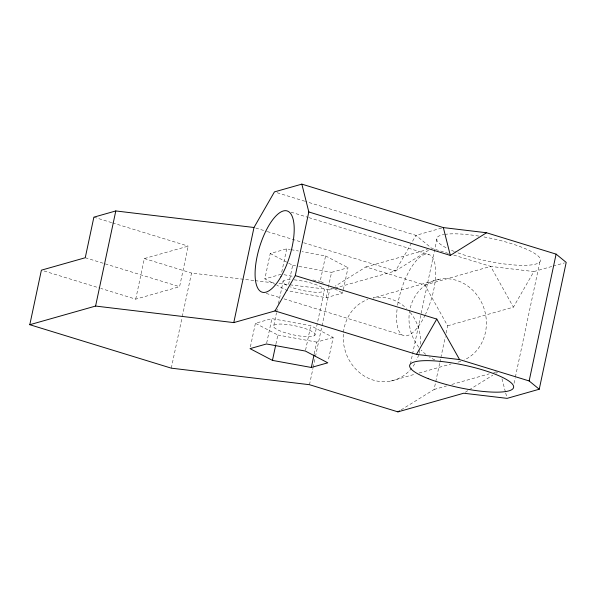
<?xml version="1.0" encoding="UTF-8"?>
<svg xmlns="http://www.w3.org/2000/svg" width="596" height="596" viewBox="0 0 596 596"><rect width="100%" height="100%" fill="white"/><g stroke="black" fill="none" stroke-linecap="round" stroke-linejoin="round"><path stroke-width="0.45" stroke-dasharray="2.98 2.23" d="M135.724 299.147L144.351 258.56L188.209 246.133L179.582 286.713L135.724 299.147L101.015 288.486M171.298 368.164L182.085 317.437M182.279 316.528L191.517 273.05L254.164 280.545M250.402 346.827L255.408 323.278L271.873 318.614L310.754 325.699L333.186 337.44L328.18 360.997M276.06 284.761L264.848 278.891L270.234 253.524L286.698 248.86L290.312 249.515M266.673 343.072L271.873 318.614M286.698 248.86L281.305 274.227L264.848 278.891M273.802 325.409L276.499 312.721M276.693 311.82L277.274 309.1M278.429 303.662L283.242 281.021M275.918 344.086L277.84 335.026L255.408 323.278M288.62 284.292L292.666 265.272L288.658 263.171M305.562 350.157L310.754 325.699M323.397 282.988L320.194 281.305L325.58 255.945L302.068 251.661M314.792 335.31A21.247 4.597 12 0 0 287.16 324.507A21.247 4.597 12 0 0 280.94 331.264A21.247 4.597 12 0 0 314.792 335.31L324.224 290.923M314.226 353.882L316.729 342.104L333.186 337.44M326.161 297.717L331.555 272.357L348.012 267.693L342.618 293.053L326.161 297.717L287.272 290.639L276.864 285.179M309.488 384.703L312.96 368.402M313.153 367.494L315.269 357.533M315.463 356.624L321.818 326.727M322.004 325.826L329.707 289.589L332.069 288.114M410.413 364.022L412.335 354.963M412.529 354.054L437.367 237.201M401.071 409.921L434.097 389.471L439.699 363.091M439.893 362.182L440.668 358.546M440.861 357.637L445.309 336.718M446.084 333.082L447.626 325.803L424.888 285.044L365.929 266.941L335.22 286.14M514.035 383.355L515.19 377.916M515.384 377.007L539.834 261.964M447.626 325.803L513.409 307.163L533.852 271.575L552.216 266.367M428.561 250.268L395.491 270.949L335.064 288.069M465.29 392.25L468.434 390.305M469.216 389.814L492.803 375.212M495.947 373.26L497.518 372.284M441.584 228.089L415.941 235.36L305.584 201.47M365.929 266.941L427.265 249.553M334.17 288.322L329.707 289.589L289.172 284.739M438.939 279.323L373.156 297.963A42.495 38.39 74.2 0 1 406.494 308.415M424.888 285.044L490.672 266.405L533.852 271.575M553.088 266.121L564.449 262.903M390.648 381.097L415.539 374.042M419.092 373.029L451.098 363.962M434.097 389.471L446.538 385.94M451.872 384.427L489.212 373.848M493.659 372.589L496.326 371.837M255.088 280.656L275.352 283.085M279.04 283.525L288.255 284.627M291.22 249.687L298.454 250.998M292.666 265.272L298.089 266.263M298.998 266.427L331.555 272.357M284.016 274.719L293.061 276.365M312.96 279.993L320.194 281.305M277.84 335.026L316.729 342.104M277.11 192.724L304.698 201.195M448.43 253.434L431.713 248.294L415.941 235.36L395.491 270.949L303.662 242.743M453.712 255.051L490.672 266.405L513.409 307.163M291.072 212.161L307.976 217.354M308.87 217.629L429.008 254.522M255.766 228.037L266.412 231.3M267.299 231.576L302.775 242.475M93.877 217.16L111.675 222.628M112.562 222.904L188.209 246.133M266.211 293.411L280.455 297.784M284.016 298.872L403.268 335.496M144.351 258.56L191.517 273.05M85.25 257.74L179.582 286.713M44.059 270.994L100.128 288.211M325.58 255.945L348.012 267.693M270.234 253.524L287.861 262.754M334.609 288.859L342.618 293.053M394.127 270.532L394.857 271.128M501.981 378.818L505.475 392.146M505.713 393.032L506.876 397.472M414.749 363.739A42.495 38.39 74.2 0 1 369.423 378.698A42.495 38.39 74.2 0 1 343.385 333.119M343.475 332.21A42.495 38.39 74.2 0 1 367.874 299.43M410.182 312.401A42.495 38.39 74.2 0 1 420.493 345.024M419.77 350.463A42.495 38.39 74.2 0 1 418.928 353.964M418.675 354.821A42.495 38.39 74.2 0 1 416.783 359.835M434.812 359.887A42.495 38.39 74.2 0 1 429.388 356.959M425.805 354.374A42.495 38.39 74.2 0 1 421.186 350.061M418.839 347.312A42.495 38.39 74.2 0 1 424.754 285.603A42.495 38.39 74.2 0 1 480.92 301.218A42.495 38.39 74.2 0 1 464.262 359.939M460.842 361.288A42.495 38.39 74.2 0 1 456.432 362.45M397.621 305.241A42.495 15.742 -72.9 0 1 428.688 254.41A42.495 15.742 -72.9 0 1 425.566 314.211M425.186 314.993A42.495 15.742 -72.9 0 1 404.088 335.749A42.495 15.742 -72.9 0 1 397.145 308.661M484.012 236.955A53.118 11.495 12 0 1 538.225 263.134A53.118 11.495 12 0 1 455.21 251.832M454.279 251.467A53.118 11.495 12 0 1 449.876 249.59M446.032 247.72A53.118 11.495 12 0 1 443.804 234.556M444.698 234.407A53.118 11.495 12 0 1 479.519 236.187M294.104 279.859A21.247 4.597 12 0 1 320.76 286.713A21.247 4.597 12 0 1 317.81 292.278A21.247 4.597 12 0 1 290.379 286.877M286.706 285.231A21.247 4.597 12 0 1 291.779 279.71"/><path stroke-width="0.89" d="M29.8 324.708L41.392 270.174L85.25 257.74L93.877 217.16L115.803 210.947L253.993 227.493L274.436 191.897L301.844 184.134L443.35 227.59L486.53 232.76L556.105 254.127L566.2 262.404L539.246 389.225L507.114 398.359L463.718 393.226L397.927 411.866L309.488 384.703L171.298 368.164L29.8 324.708L95.584 306.061L233.774 322.607L275.002 310.926L416.5 354.382L459.576 359.582L529.151 380.948L539.246 389.225M95.584 306.061L115.803 210.947M233.774 322.607L253.993 227.493M272.447 360.386L250.022 348.638L266.479 343.974L305.368 351.059L327.793 362.808L311.335 367.471L272.447 360.386L275.725 344.987M275.002 310.926L295.281 275.62L308.817 211.952L301.844 184.134M311.335 367.471L314.032 354.791M529.151 380.948L556.105 254.127M416.5 354.382L436.786 319.076L295.281 275.62M308.817 211.952L450.315 255.408L486.53 232.76M397.927 411.866L399.499 410.89M436.786 319.076L459.576 359.582M443.35 227.59L450.315 255.408M280.94 276.738A42.495 15.742 -72.9 0 0 287.51 211.066A42.495 15.742 -72.9 0 0 255.46 266.859A42.495 15.742 -72.9 0 0 280.94 276.738M428.256 378.654A53.118 11.495 12 0 0 512.88 388.786A53.118 11.495 12 0 0 443.797 361.765A53.118 11.495 12 0 0 428.256 378.654"/></g></svg>
